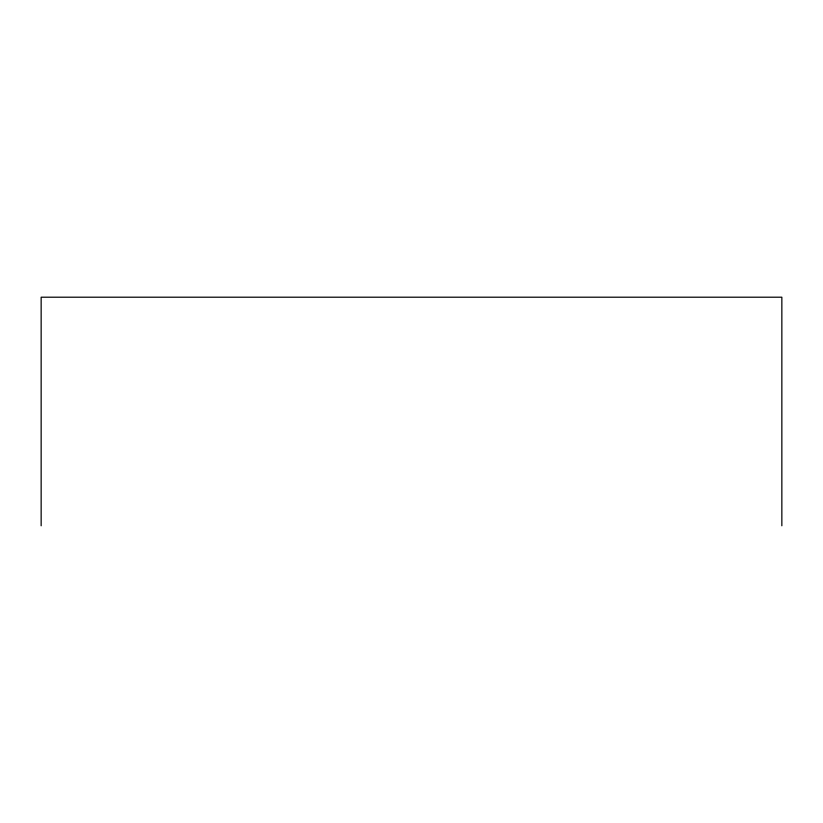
<?xml version="1.0" encoding="UTF-8"?>
<svg xmlns="http://www.w3.org/2000/svg" width="823" height="823" viewBox="0 0 823 823"><rect width="100%" height="100%" fill="white"/><g stroke="black" fill="none" stroke-linecap="round" stroke-linejoin="round"><path stroke-width="1.23" d="M781.85 525.794L781.85 297.206L41.15 297.206L41.15 525.794"/></g></svg>
